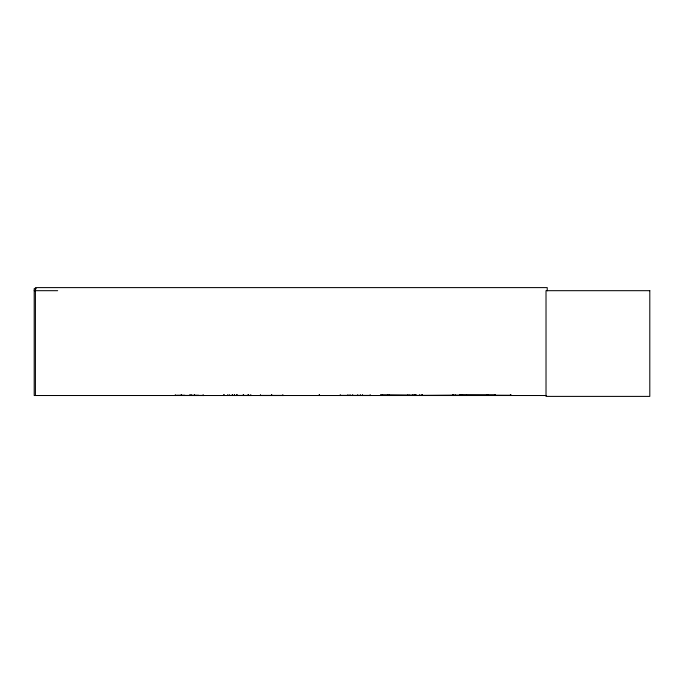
<?xml version="1.0" encoding="UTF-8"?>
<svg xmlns="http://www.w3.org/2000/svg" width="684" height="684" viewBox="0 0 684 684"><rect width="100%" height="100%" fill="white"/><g stroke="black" fill="none" stroke-linecap="round" stroke-linejoin="round"><path stroke-width="1.03" d="M203.9 395.514L175.301 395.48L203.345 395.412M251.567 395.514L227.704 395.48L250.985 395.412M416.317 395.438L380.706 395.027L380.569 395.472L510.931 395.48M381.21 395.463L380.706 395.027M382.467 395.472L382.604 395.027L382.099 395.472M387.871 395.241L387.999 395.438M388.88 395.472L389.016 395.027L389.264 395.497M389.529 395.463L389.401 395.241M407.621 395.463L407.484 395.027L407.997 395.438M409.16 395.463L409.015 395.027L409.528 395.438M412.52 395.489L412.726 394.822L413.495 395.438M412.931 395.472L462.504 395.096M414.282 395.241L414.513 395.497M414.495 395.472L414.632 395.027L414.846 395.514M414.872 395.489L415.026 395.096M415.231 395.472L415.573 394.822L415.906 395.472L416.163 395.027M420.079 395.13L420.275 395.438M421.601 395.489L421.806 394.822L422.173 395.514L422.379 395.13M422.558 395.472L422.353 394.822L421.985 395.506L421.78 395.13M453.637 395.438L453.415 394.822L453.056 395.506L452.868 395.096M454.963 395.489L455.168 394.822L455.937 395.438M459.451 395.489L459.657 394.822L460.152 395.241M459.631 395.472L459.768 395.027L495.25 395.027L495.25 395.497M460.255 395.489L460.127 395.027M461.161 395.472L461.948 394.822L462.179 395.438M462.726 395.438L462.495 394.822L462.281 395.446M486.683 395.463L486.563 395.241M486.811 395.472L486.931 395.241M380.723 395.241L416.163 395.215M415.821 395.241L416.026 395.472M453.449 395.13L453.244 395.514L452.868 394.822L452.663 395.489M459.622 395.13L510.931 395.301M488.308 395.472L488.077 395.027L487.931 395.446M488.427 395.241L488.325 395.497M340.085 395.412L370.318 395.412M260.262 395.412L282.996 395.412M176.395 395.301L184.962 395.301M36.337 288.699L34.2 288.699L34.2 395.514L546.157 395.514M34.2 290.683L57.661 290.683M319.479 395.412L320.24 395.514M339.674 395.48L370.728 395.514M198.676 395.301L190.118 395.301M460.358 395.472L460.204 394.822L459.81 395.472M419.301 395.489L419.506 394.822L419.848 395.489M387.734 395.497L387.486 395.027L387.349 395.472M459.768 395.027L459.999 395.489M547.226 290.803L547.226 287.605L35.406 287.605L35.406 395.514M510.931 394.634L510.931 395.514M510.401 394.634L510.401 395.514M495.071 394.634L495.071 395.514M494.541 394.634L494.541 395.514M466.574 395.027L466.599 395.497M370.181 394.634L370.181 395.514M362.494 394.634L362.494 395.514M360.357 394.634L360.357 395.514M357.741 394.634L357.741 395.514M352.67 394.634L352.67 395.514M350.054 394.634L350.054 395.514M347.908 394.634L347.908 395.514M340.222 394.634L340.222 395.514M319.36 394.634L319.36 395.514M319.257 394.634L319.257 395.514M283.458 395.514L259.8 395.514M282.843 394.634L282.843 395.514M271.77 394.634L271.77 395.514M271.497 394.634L271.497 395.514M260.416 394.634L260.416 395.514M250.797 394.634L250.797 395.514M248.258 394.634L248.266 395.514M248.155 394.634L248.147 395.514M243.589 394.634L243.598 395.514M243.23 394.634L243.23 395.514M236.997 394.634L236.946 395.514M236.861 394.634L236.861 395.514M234.458 394.634L234.458 395.514M234.356 394.634L234.356 395.514M232.398 394.634L232.406 395.514M232.295 394.634L232.295 395.514M229.294 394.634L229.294 395.514M227.704 394.634L227.712 395.514M223.976 394.634L223.976 395.514M223.933 394.634L223.933 395.514M203.165 394.634L203.165 395.514M194.547 394.634L194.547 395.514M191.161 394.634L191.169 395.514M189.844 394.634L189.844 395.514M181.525 394.634L181.525 395.514M181.482 394.634L181.482 395.514M181.234 394.634L181.234 395.514M175.309 394.634L175.318 395.514M649.8 290.683L546.02 290.683L546.02 396.395L649.8 396.395L649.8 290.683"/></g></svg>
